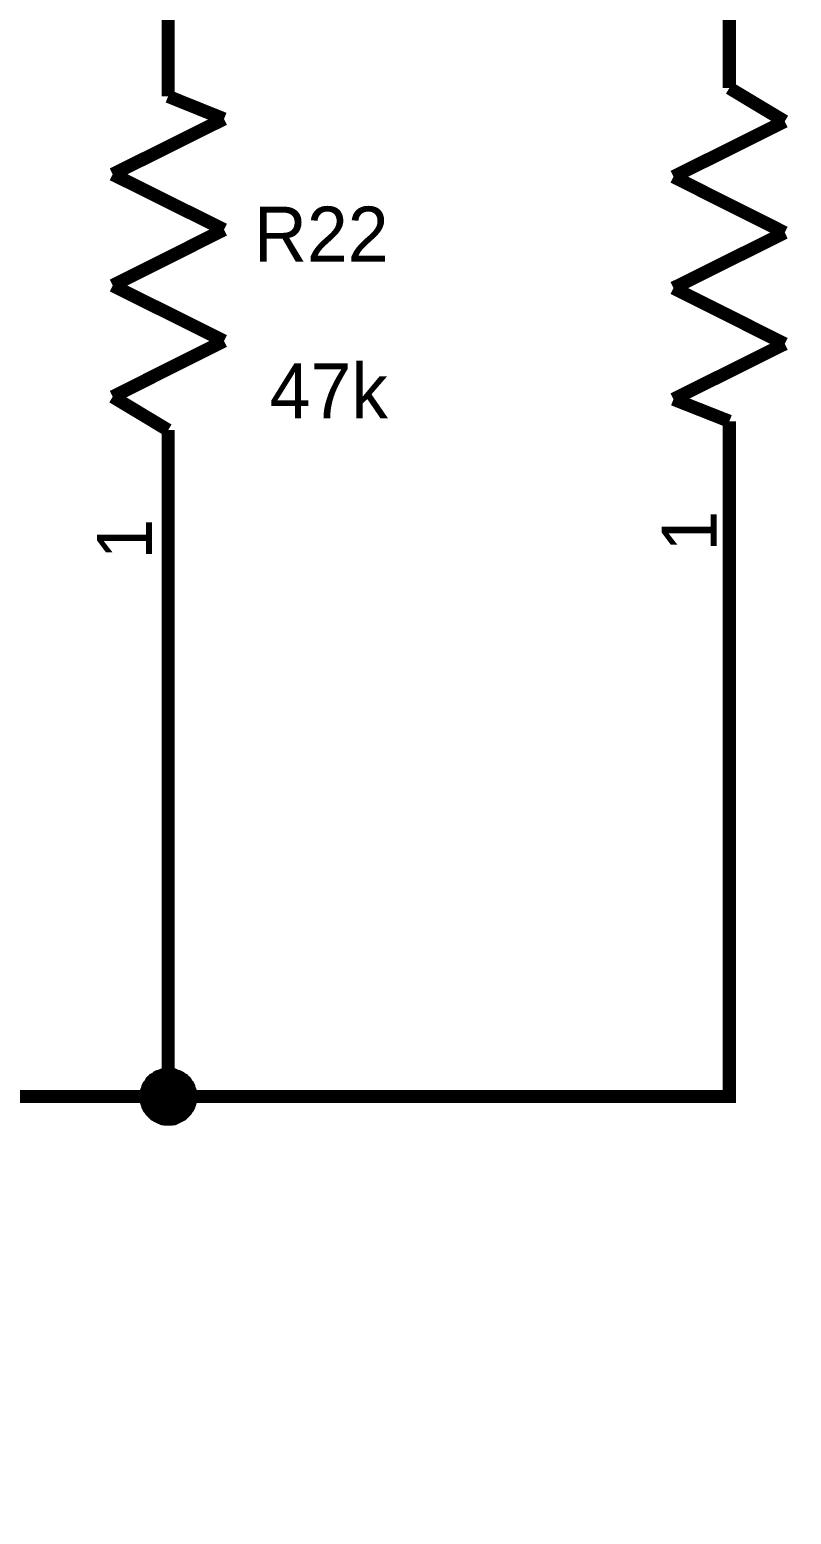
# Model space of a CAD drawing. Header units: millimetres. Extents: x 0 to 800, y 0 to 567.
# Drawn here: x 117.62 to 135.03, y 405.55 to 439.48 of the extents above; entities that cross this region are included whole.
import ezdxf

# ---------------------------------------------------------------- set-up
doc = ezdxf.new("R2010")
doc.units = ezdxf.units.MM
doc.layers.add('Sheet', color=255, linetype='Continuous')

msp = doc.modelspace()

# ---------------------------------------------------------------- linework, layer by layer
at = {"layer": 'Sheet'}
for points, const_width in [([(120.788, 437.952), (120.788, 443.025)], 0.3), ([(133.611, 438.142), (133.611, 443.227)], 0.3), ([(133.611, 438.142), (133.611, 438.904)], 0.3), ([(120.788, 437.952), (120.788, 438.713)], 0.3), ([(122.065, 437.437), (120.788, 437.952)], 0.3), ([(133.611, 438.142), (134.877, 437.381)], 0.3), ([(119.522, 436.171), (122.065, 437.437)], 0.3), ([(134.877, 437.381), (132.335, 436.115)], 0.3), ([(122.065, 434.906), (119.522, 436.171)], 0.3), ([(132.335, 436.115), (134.877, 434.838)], 0.3), ([(119.522, 433.629), (122.065, 434.906)], 0.3), ([(134.877, 434.838), (132.335, 433.573)], 0.3), ([(122.065, 432.363), (119.522, 433.629)], 0.3), ([(132.335, 433.573), (134.877, 432.296)], 0.3), ([(119.522, 431.087), (122.065, 432.363)], 0.3), ([(134.877, 432.296), (132.335, 431.031)], 0.3), ([(120.788, 430.325), (119.522, 431.087)], 0.3), ([(132.335, 431.031), (133.611, 430.527)], 0.3), ([(133.611, 430.527), (133.611, 425.442)], 0.3), ([(133.611, 430.527), (133.611, 429.765)], 0.3), ([(120.788, 430.325), (120.788, 425.252)], 0.3), ([(120.788, 430.325), (120.788, 429.564)], 0.3), ([(133.611, 425.442), (133.611, 415.094), (120.788, 415.094)], 0.3), ([(120.788, 415.094), (120.788, 425.252)], 0.3), ([(120.284, 415.094), (120.284, 415.116), (120.284, 415.15), (120.295, 415.172), (120.295, 415.195), (120.295, 415.217), (120.306, 415.24), (120.317, 415.273), (120.329, 415.296), (120.329, 415.318), (120.34, 415.34), (120.351, 415.352), (120.373, 415.374), (120.385, 415.396), (120.396, 415.419), (120.418, 415.43), (120.429, 415.452), (120.452, 415.464), (120.463, 415.486), (120.485, 415.497), (120.508, 415.508), (120.53, 415.531), (120.541, 415.542), (120.564, 415.553), (120.586, 415.553), (120.609, 415.564), (120.642, 415.576), (120.665, 415.587), (120.687, 415.587), (120.709, 415.587), (120.732, 415.598), (120.765, 415.598), (120.788, 415.598)], 0.3), ([(120.284, 415.094), (120.284, 415.116), (120.284, 415.15), (120.295, 415.172), (120.295, 415.195), (120.295, 415.217), (120.306, 415.24), (120.317, 415.273), (120.329, 415.296), (120.329, 415.318), (120.34, 415.34), (120.351, 415.352), (120.373, 415.374), (120.385, 415.396), (120.396, 415.419), (120.418, 415.43), (120.429, 415.452), (120.452, 415.464), (120.463, 415.486), (120.485, 415.497), (120.508, 415.508), (120.53, 415.531), (120.541, 415.542), (120.564, 415.553), (120.586, 415.553), (120.609, 415.564), (120.642, 415.576), (120.665, 415.587), (120.687, 415.587), (120.709, 415.587), (120.732, 415.598), (120.765, 415.598), (120.788, 415.598)], 0.3), ([(120.284, 415.094), (120.284, 415.116), (120.284, 415.15), (120.295, 415.172), (120.295, 415.195), (120.295, 415.217), (120.306, 415.24), (120.317, 415.273), (120.329, 415.296), (120.329, 415.318), (120.34, 415.34), (120.351, 415.352), (120.373, 415.374), (120.385, 415.396), (120.396, 415.419), (120.418, 415.43), (120.429, 415.452), (120.452, 415.464), (120.463, 415.486), (120.485, 415.497), (120.508, 415.508), (120.53, 415.531), (120.541, 415.542), (120.564, 415.553), (120.586, 415.553), (120.609, 415.564), (120.642, 415.576), (120.665, 415.587), (120.687, 415.587), (120.709, 415.587), (120.732, 415.598), (120.765, 415.598), (120.788, 415.598)], 0.3), ([(120.284, 415.094), (120.284, 415.116), (120.284, 415.15), (120.295, 415.172), (120.295, 415.195), (120.295, 415.217), (120.306, 415.24), (120.317, 415.273), (120.329, 415.296), (120.329, 415.318), (120.34, 415.34), (120.351, 415.352), (120.373, 415.374), (120.385, 415.396), (120.396, 415.419), (120.418, 415.43), (120.429, 415.452), (120.452, 415.464), (120.463, 415.486), (120.485, 415.497), (120.508, 415.508), (120.53, 415.531), (120.541, 415.542), (120.564, 415.553), (120.586, 415.553), (120.609, 415.564), (120.642, 415.576), (120.665, 415.587), (120.687, 415.587), (120.709, 415.587), (120.732, 415.598), (120.765, 415.598), (120.788, 415.598)], 0.3), ([(120.284, 415.094), (120.284, 415.116), (120.284, 415.15), (120.295, 415.172), (120.295, 415.195), (120.295, 415.217), (120.306, 415.24), (120.317, 415.273), (120.329, 415.296), (120.329, 415.318), (120.34, 415.34), (120.351, 415.352), (120.373, 415.374), (120.385, 415.396), (120.396, 415.419), (120.418, 415.43), (120.429, 415.452), (120.452, 415.464), (120.463, 415.486), (120.485, 415.497), (120.508, 415.508), (120.53, 415.531), (120.541, 415.542), (120.564, 415.553), (120.586, 415.553), (120.609, 415.564), (120.642, 415.576), (120.665, 415.587), (120.687, 415.587), (120.709, 415.587), (120.732, 415.598), (120.765, 415.598), (120.788, 415.598)], 0.3), ([(120.284, 415.094), (120.284, 415.116), (120.284, 415.15), (120.295, 415.172), (120.295, 415.195), (120.295, 415.217), (120.306, 415.24), (120.317, 415.273), (120.329, 415.296), (120.329, 415.318), (120.34, 415.34), (120.351, 415.352), (120.373, 415.374), (120.385, 415.396), (120.396, 415.419), (120.418, 415.43), (120.429, 415.452), (120.452, 415.464), (120.463, 415.486), (120.485, 415.497), (120.508, 415.508), (120.53, 415.531), (120.541, 415.542), (120.564, 415.553), (120.586, 415.553), (120.609, 415.564), (120.642, 415.576), (120.665, 415.587), (120.687, 415.587), (120.709, 415.587), (120.732, 415.598), (120.765, 415.598), (120.788, 415.598)], 0.3), ([(120.284, 415.094), (120.284, 415.116), (120.284, 415.15), (120.295, 415.172), (120.295, 415.195), (120.295, 415.217), (120.306, 415.24), (120.317, 415.273), (120.329, 415.296), (120.329, 415.318), (120.34, 415.34), (120.351, 415.352), (120.373, 415.374), (120.385, 415.396), (120.396, 415.419), (120.418, 415.43), (120.429, 415.452), (120.452, 415.464), (120.463, 415.486), (120.485, 415.497), (120.508, 415.508), (120.53, 415.531), (120.541, 415.542), (120.564, 415.553), (120.586, 415.553), (120.609, 415.564), (120.642, 415.576), (120.665, 415.587), (120.687, 415.587), (120.709, 415.587), (120.732, 415.598), (120.765, 415.598), (120.788, 415.598)], 0.0991), ([(120.284, 415.094), (120.284, 415.116), (120.284, 415.15), (120.295, 415.172), (120.295, 415.195), (120.295, 415.217), (120.306, 415.24), (120.317, 415.273), (120.329, 415.296), (120.329, 415.318), (120.34, 415.34), (120.351, 415.352), (120.373, 415.374), (120.385, 415.396), (120.396, 415.419), (120.418, 415.43), (120.429, 415.452), (120.452, 415.464), (120.463, 415.486), (120.485, 415.497), (120.508, 415.508), (120.53, 415.531), (120.541, 415.542), (120.564, 415.553), (120.586, 415.553), (120.609, 415.564), (120.642, 415.576), (120.665, 415.587), (120.687, 415.587), (120.709, 415.587), (120.732, 415.598), (120.765, 415.598), (120.788, 415.598)], 0.0991), ([(120.284, 415.094), (120.284, 415.116), (120.284, 415.15), (120.295, 415.172), (120.295, 415.195), (120.295, 415.217), (120.306, 415.24), (120.317, 415.273), (120.329, 415.296), (120.329, 415.318), (120.34, 415.34), (120.351, 415.352), (120.373, 415.374), (120.385, 415.396), (120.396, 415.419), (120.418, 415.43), (120.429, 415.452), (120.452, 415.464), (120.463, 415.486), (120.485, 415.497), (120.508, 415.508), (120.53, 415.531), (120.541, 415.542), (120.564, 415.553), (120.586, 415.553), (120.609, 415.564), (120.642, 415.576), (120.665, 415.587), (120.687, 415.587), (120.709, 415.587), (120.732, 415.598), (120.765, 415.598), (120.788, 415.598)], 0.0991), ([(120.284, 415.094), (120.284, 415.116), (120.284, 415.15), (120.295, 415.172), (120.295, 415.195), (120.295, 415.217), (120.306, 415.24), (120.317, 415.273), (120.329, 415.296), (120.329, 415.318), (120.34, 415.34), (120.351, 415.352), (120.373, 415.374), (120.385, 415.396), (120.396, 415.419), (120.418, 415.43), (120.429, 415.452), (120.452, 415.464), (120.463, 415.486), (120.485, 415.497), (120.508, 415.508), (120.53, 415.531), (120.541, 415.542), (120.564, 415.553), (120.586, 415.553), (120.609, 415.564), (120.642, 415.576), (120.665, 415.587), (120.687, 415.587), (120.709, 415.587), (120.732, 415.598), (120.765, 415.598), (120.788, 415.598)], 0.0991), ([(120.284, 415.094), (120.284, 415.116), (120.284, 415.15), (120.295, 415.172), (120.295, 415.195), (120.295, 415.217), (120.306, 415.24), (120.317, 415.273), (120.329, 415.296), (120.329, 415.318), (120.34, 415.34), (120.351, 415.352), (120.373, 415.374), (120.385, 415.396), (120.396, 415.419), (120.418, 415.43), (120.429, 415.452), (120.452, 415.464), (120.463, 415.486), (120.485, 415.497), (120.508, 415.508), (120.53, 415.531), (120.541, 415.542), (120.564, 415.553), (120.586, 415.553), (120.609, 415.564), (120.642, 415.576), (120.665, 415.587), (120.687, 415.587), (120.709, 415.587), (120.732, 415.598), (120.765, 415.598), (120.788, 415.598)], 0.0991), ([(120.284, 415.094), (120.284, 415.116), (120.284, 415.15), (120.295, 415.172), (120.295, 415.195), (120.295, 415.217), (120.306, 415.24), (120.317, 415.273), (120.329, 415.296), (120.329, 415.318), (120.34, 415.34), (120.351, 415.352), (120.373, 415.374), (120.385, 415.396), (120.396, 415.419), (120.418, 415.43), (120.429, 415.452), (120.452, 415.464), (120.463, 415.486), (120.485, 415.497), (120.508, 415.508), (120.53, 415.531), (120.541, 415.542), (120.564, 415.553), (120.586, 415.553), (120.609, 415.564), (120.642, 415.576), (120.665, 415.587), (120.687, 415.587), (120.709, 415.587), (120.732, 415.598), (120.765, 415.598), (120.788, 415.598)], 0.0991), ([(120.788, 415.598), (120.788, 415.598)], 0.3), ([(120.788, 415.598), (120.81, 415.598), (120.844, 415.598), (120.866, 415.587), (120.889, 415.587), (120.922, 415.587), (120.945, 415.576), (120.967, 415.564), (120.989, 415.553), (121.012, 415.553), (121.034, 415.542), (121.057, 415.531), (121.079, 415.508), (121.101, 415.497), (121.124, 415.486), (121.135, 415.464), (121.157, 415.452), (121.169, 415.43), (121.191, 415.419), (121.202, 415.396), (121.213, 415.374), (121.225, 415.352), (121.247, 415.34), (121.258, 415.318), (121.258, 415.296), (121.269, 415.273), (121.281, 415.24), (121.292, 415.217), (121.292, 415.195), (121.292, 415.172), (121.303, 415.15), (121.303, 415.116), (121.303, 415.094)], 0.3), ([(120.788, 415.598), (120.788, 415.598)], 0.3), ([(120.788, 415.598), (120.81, 415.598), (120.844, 415.598), (120.866, 415.587), (120.889, 415.587), (120.922, 415.587), (120.945, 415.576), (120.967, 415.564), (120.989, 415.553), (121.012, 415.553), (121.034, 415.542), (121.057, 415.531), (121.079, 415.508), (121.101, 415.497), (121.124, 415.486), (121.135, 415.464), (121.157, 415.452), (121.169, 415.43), (121.191, 415.419), (121.202, 415.396), (121.213, 415.374), (121.225, 415.352), (121.247, 415.34), (121.258, 415.318), (121.258, 415.296), (121.269, 415.273), (121.281, 415.24), (121.292, 415.217), (121.292, 415.195), (121.292, 415.172), (121.303, 415.15), (121.303, 415.116), (121.303, 415.094)], 0.3), ([(120.788, 415.598), (120.788, 415.598)], 0.3), ([(120.788, 415.598), (120.81, 415.598), (120.844, 415.598), (120.866, 415.587), (120.889, 415.587), (120.922, 415.587), (120.945, 415.576), (120.967, 415.564), (120.989, 415.553), (121.012, 415.553), (121.034, 415.542), (121.057, 415.531), (121.079, 415.508), (121.101, 415.497), (121.124, 415.486), (121.135, 415.464), (121.157, 415.452), (121.169, 415.43), (121.191, 415.419), (121.202, 415.396), (121.213, 415.374), (121.225, 415.352), (121.247, 415.34), (121.258, 415.318), (121.258, 415.296), (121.269, 415.273), (121.281, 415.24), (121.292, 415.217), (121.292, 415.195), (121.292, 415.172), (121.303, 415.15), (121.303, 415.116), (121.303, 415.094)], 0.3), ([(120.788, 415.598), (120.788, 415.598)], 0.3), ([(120.788, 415.598), (120.81, 415.598), (120.844, 415.598), (120.866, 415.587), (120.889, 415.587), (120.922, 415.587), (120.945, 415.576), (120.967, 415.564), (120.989, 415.553), (121.012, 415.553), (121.034, 415.542), (121.057, 415.531), (121.079, 415.508), (121.101, 415.497), (121.124, 415.486), (121.135, 415.464), (121.157, 415.452), (121.169, 415.43), (121.191, 415.419), (121.202, 415.396), (121.213, 415.374), (121.225, 415.352), (121.247, 415.34), (121.258, 415.318), (121.258, 415.296), (121.269, 415.273), (121.281, 415.24), (121.292, 415.217), (121.292, 415.195), (121.292, 415.172), (121.303, 415.15), (121.303, 415.116), (121.303, 415.094)], 0.3), ([(120.788, 415.598), (120.788, 415.598)], 0.3), ([(120.788, 415.598), (120.81, 415.598), (120.844, 415.598), (120.866, 415.587), (120.889, 415.587), (120.922, 415.587), (120.945, 415.576), (120.967, 415.564), (120.989, 415.553), (121.012, 415.553), (121.034, 415.542), (121.057, 415.531), (121.079, 415.508), (121.101, 415.497), (121.124, 415.486), (121.135, 415.464), (121.157, 415.452), (121.169, 415.43), (121.191, 415.419), (121.202, 415.396), (121.213, 415.374), (121.225, 415.352), (121.247, 415.34), (121.258, 415.318), (121.258, 415.296), (121.269, 415.273), (121.281, 415.24), (121.292, 415.217), (121.292, 415.195), (121.292, 415.172), (121.303, 415.15), (121.303, 415.116), (121.303, 415.094)], 0.3), ([(120.788, 415.598), (120.788, 415.598)], 0.3), ([(120.788, 415.598), (120.81, 415.598), (120.844, 415.598), (120.866, 415.587), (120.889, 415.587), (120.922, 415.587), (120.945, 415.576), (120.967, 415.564), (120.989, 415.553), (121.012, 415.553), (121.034, 415.542), (121.057, 415.531), (121.079, 415.508), (121.101, 415.497), (121.124, 415.486), (121.135, 415.464), (121.157, 415.452), (121.169, 415.43), (121.191, 415.419), (121.202, 415.396), (121.213, 415.374), (121.225, 415.352), (121.247, 415.34), (121.258, 415.318), (121.258, 415.296), (121.269, 415.273), (121.281, 415.24), (121.292, 415.217), (121.292, 415.195), (121.292, 415.172), (121.303, 415.15), (121.303, 415.116), (121.303, 415.094)], 0.3), ([(120.788, 415.598), (120.788, 415.598)], 0.0991), ([(120.788, 415.598), (120.81, 415.598), (120.844, 415.598), (120.866, 415.587), (120.889, 415.587), (120.922, 415.587), (120.945, 415.576), (120.967, 415.564), (120.989, 415.553), (121.012, 415.553), (121.034, 415.542), (121.057, 415.531), (121.079, 415.508), (121.101, 415.497), (121.124, 415.486), (121.135, 415.464), (121.157, 415.452), (121.169, 415.43), (121.191, 415.419), (121.202, 415.396), (121.213, 415.374), (121.225, 415.352), (121.247, 415.34), (121.258, 415.318), (121.258, 415.296), (121.269, 415.273), (121.281, 415.24), (121.292, 415.217), (121.292, 415.195), (121.292, 415.172), (121.303, 415.15), (121.303, 415.116), (121.303, 415.094)], 0.0991), ([(120.788, 415.598), (120.788, 415.598)], 0.0991), ([(120.788, 415.598), (120.81, 415.598), (120.844, 415.598), (120.866, 415.587), (120.889, 415.587), (120.922, 415.587), (120.945, 415.576), (120.967, 415.564), (120.989, 415.553), (121.012, 415.553), (121.034, 415.542), (121.057, 415.531), (121.079, 415.508), (121.101, 415.497), (121.124, 415.486), (121.135, 415.464), (121.157, 415.452), (121.169, 415.43), (121.191, 415.419), (121.202, 415.396), (121.213, 415.374), (121.225, 415.352), (121.247, 415.34), (121.258, 415.318), (121.258, 415.296), (121.269, 415.273), (121.281, 415.24), (121.292, 415.217), (121.292, 415.195), (121.292, 415.172), (121.303, 415.15), (121.303, 415.116), (121.303, 415.094)], 0.0991), ([(120.788, 415.598), (120.788, 415.598)], 0.0991), ([(120.788, 415.598), (120.81, 415.598), (120.844, 415.598), (120.866, 415.587), (120.889, 415.587), (120.922, 415.587), (120.945, 415.576), (120.967, 415.564), (120.989, 415.553), (121.012, 415.553), (121.034, 415.542), (121.057, 415.531), (121.079, 415.508), (121.101, 415.497), (121.124, 415.486), (121.135, 415.464), (121.157, 415.452), (121.169, 415.43), (121.191, 415.419), (121.202, 415.396), (121.213, 415.374), (121.225, 415.352), (121.247, 415.34), (121.258, 415.318), (121.258, 415.296), (121.269, 415.273), (121.281, 415.24), (121.292, 415.217), (121.292, 415.195), (121.292, 415.172), (121.303, 415.15), (121.303, 415.116), (121.303, 415.094)], 0.0991), ([(120.788, 415.598), (120.788, 415.598)], 0.0991), ([(120.788, 415.598), (120.81, 415.598), (120.844, 415.598), (120.866, 415.587), (120.889, 415.587), (120.922, 415.587), (120.945, 415.576), (120.967, 415.564), (120.989, 415.553), (121.012, 415.553), (121.034, 415.542), (121.057, 415.531), (121.079, 415.508), (121.101, 415.497), (121.124, 415.486), (121.135, 415.464), (121.157, 415.452), (121.169, 415.43), (121.191, 415.419), (121.202, 415.396), (121.213, 415.374), (121.225, 415.352), (121.247, 415.34), (121.258, 415.318), (121.258, 415.296), (121.269, 415.273), (121.281, 415.24), (121.292, 415.217), (121.292, 415.195), (121.292, 415.172), (121.303, 415.15), (121.303, 415.116), (121.303, 415.094)], 0.0991), ([(120.788, 415.598), (120.788, 415.598)], 0.0991), ([(120.788, 415.598), (120.81, 415.598), (120.844, 415.598), (120.866, 415.587), (120.889, 415.587), (120.922, 415.587), (120.945, 415.576), (120.967, 415.564), (120.989, 415.553), (121.012, 415.553), (121.034, 415.542), (121.057, 415.531), (121.079, 415.508), (121.101, 415.497), (121.124, 415.486), (121.135, 415.464), (121.157, 415.452), (121.169, 415.43), (121.191, 415.419), (121.202, 415.396), (121.213, 415.374), (121.225, 415.352), (121.247, 415.34), (121.258, 415.318), (121.258, 415.296), (121.269, 415.273), (121.281, 415.24), (121.292, 415.217), (121.292, 415.195), (121.292, 415.172), (121.303, 415.15), (121.303, 415.116), (121.303, 415.094)], 0.0991), ([(120.788, 415.598), (120.788, 415.598)], 0.0991), ([(120.788, 415.598), (120.81, 415.598), (120.844, 415.598), (120.866, 415.587), (120.889, 415.587), (120.922, 415.587), (120.945, 415.576), (120.967, 415.564), (120.989, 415.553), (121.012, 415.553), (121.034, 415.542), (121.057, 415.531), (121.079, 415.508), (121.101, 415.497), (121.124, 415.486), (121.135, 415.464), (121.157, 415.452), (121.169, 415.43), (121.191, 415.419), (121.202, 415.396), (121.213, 415.374), (121.225, 415.352), (121.247, 415.34), (121.258, 415.318), (121.258, 415.296), (121.269, 415.273), (121.281, 415.24), (121.292, 415.217), (121.292, 415.195), (121.292, 415.172), (121.303, 415.15), (121.303, 415.116), (121.303, 415.094)], 0.0991), ([(114.482, 405.698), (114.482, 415.027), (114.482, 415.094), (120.788, 415.094)], 0.3), ([(120.788, 414.579), (120.765, 414.579), (120.732, 414.579), (120.709, 414.59), (120.687, 414.59), (120.665, 414.59), (120.642, 414.601), (120.609, 414.612), (120.586, 414.624), (120.564, 414.635), (120.541, 414.646), (120.53, 414.657), (120.508, 414.668), (120.485, 414.68), (120.463, 414.702), (120.452, 414.713), (120.429, 414.736), (120.418, 414.747), (120.396, 414.769), (120.385, 414.792), (120.373, 414.803), (120.351, 414.825), (120.34, 414.848), (120.329, 414.87), (120.329, 414.892), (120.317, 414.915), (120.306, 414.937), (120.295, 414.971), (120.295, 414.993), (120.295, 415.016), (120.284, 415.038), (120.284, 415.072), (120.284, 415.094)], 0.3), ([(120.284, 415.094), (120.284, 415.094)], 0.3), ([(120.788, 414.579), (120.765, 414.579), (120.732, 414.579), (120.709, 414.59), (120.687, 414.59), (120.665, 414.59), (120.642, 414.601), (120.609, 414.612), (120.586, 414.624), (120.564, 414.635), (120.541, 414.646), (120.53, 414.657), (120.508, 414.668), (120.485, 414.68), (120.463, 414.702), (120.452, 414.713), (120.429, 414.736), (120.418, 414.747), (120.396, 414.769), (120.385, 414.792), (120.373, 414.803), (120.351, 414.825), (120.34, 414.848), (120.329, 414.87), (120.329, 414.892), (120.317, 414.915), (120.306, 414.937), (120.295, 414.971), (120.295, 414.993), (120.295, 415.016), (120.284, 415.038), (120.284, 415.072), (120.284, 415.094)], 0.3), ([(120.284, 415.094), (120.284, 415.094)], 0.3), ([(120.788, 414.579), (120.765, 414.579), (120.732, 414.579), (120.709, 414.59), (120.687, 414.59), (120.665, 414.59), (120.642, 414.601), (120.609, 414.612), (120.586, 414.624), (120.564, 414.635), (120.541, 414.646), (120.53, 414.657), (120.508, 414.668), (120.485, 414.68), (120.463, 414.702), (120.452, 414.713), (120.429, 414.736), (120.418, 414.747), (120.396, 414.769), (120.385, 414.792), (120.373, 414.803), (120.351, 414.825), (120.34, 414.848), (120.329, 414.87), (120.329, 414.892), (120.317, 414.915), (120.306, 414.937), (120.295, 414.971), (120.295, 414.993), (120.295, 415.016), (120.284, 415.038), (120.284, 415.072), (120.284, 415.094)], 0.3), ([(120.284, 415.094), (120.284, 415.094)], 0.3), ([(120.788, 414.579), (120.765, 414.579), (120.732, 414.579), (120.709, 414.59), (120.687, 414.59), (120.665, 414.59), (120.642, 414.601), (120.609, 414.612), (120.586, 414.624), (120.564, 414.635), (120.541, 414.646), (120.53, 414.657), (120.508, 414.668), (120.485, 414.68), (120.463, 414.702), (120.452, 414.713), (120.429, 414.736), (120.418, 414.747), (120.396, 414.769), (120.385, 414.792), (120.373, 414.803), (120.351, 414.825), (120.34, 414.848), (120.329, 414.87), (120.329, 414.892), (120.317, 414.915), (120.306, 414.937), (120.295, 414.971), (120.295, 414.993), (120.295, 415.016), (120.284, 415.038), (120.284, 415.072), (120.284, 415.094)], 0.3), ([(120.284, 415.094), (120.284, 415.094)], 0.3), ([(120.788, 414.579), (120.765, 414.579), (120.732, 414.579), (120.709, 414.59), (120.687, 414.59), (120.665, 414.59), (120.642, 414.601), (120.609, 414.612), (120.586, 414.624), (120.564, 414.635), (120.541, 414.646), (120.53, 414.657), (120.508, 414.668), (120.485, 414.68), (120.463, 414.702), (120.452, 414.713), (120.429, 414.736), (120.418, 414.747), (120.396, 414.769), (120.385, 414.792), (120.373, 414.803), (120.351, 414.825), (120.34, 414.848), (120.329, 414.87), (120.329, 414.892), (120.317, 414.915), (120.306, 414.937), (120.295, 414.971), (120.295, 414.993), (120.295, 415.016), (120.284, 415.038), (120.284, 415.072), (120.284, 415.094)], 0.3), ([(120.284, 415.094), (120.284, 415.094)], 0.3), ([(120.788, 414.579), (120.765, 414.579), (120.732, 414.579), (120.709, 414.59), (120.687, 414.59), (120.665, 414.59), (120.642, 414.601), (120.609, 414.612), (120.586, 414.624), (120.564, 414.635), (120.541, 414.646), (120.53, 414.657), (120.508, 414.668), (120.485, 414.68), (120.463, 414.702), (120.452, 414.713), (120.429, 414.736), (120.418, 414.747), (120.396, 414.769), (120.385, 414.792), (120.373, 414.803), (120.351, 414.825), (120.34, 414.848), (120.329, 414.87), (120.329, 414.892), (120.317, 414.915), (120.306, 414.937), (120.295, 414.971), (120.295, 414.993), (120.295, 415.016), (120.284, 415.038), (120.284, 415.072), (120.284, 415.094)], 0.3), ([(120.284, 415.094), (120.284, 415.094)], 0.3), ([(120.788, 414.579), (120.765, 414.579), (120.732, 414.579), (120.709, 414.59), (120.687, 414.59), (120.665, 414.59), (120.642, 414.601), (120.609, 414.612), (120.586, 414.624), (120.564, 414.635), (120.541, 414.646), (120.53, 414.657), (120.508, 414.668), (120.485, 414.68), (120.463, 414.702), (120.452, 414.713), (120.429, 414.736), (120.418, 414.747), (120.396, 414.769), (120.385, 414.792), (120.373, 414.803), (120.351, 414.825), (120.34, 414.848), (120.329, 414.87), (120.329, 414.892), (120.317, 414.915), (120.306, 414.937), (120.295, 414.971), (120.295, 414.993), (120.295, 415.016), (120.284, 415.038), (120.284, 415.072), (120.284, 415.094)], 0.0991), ([(120.284, 415.094), (120.284, 415.094)], 0.0991), ([(120.788, 414.579), (120.765, 414.579), (120.732, 414.579), (120.709, 414.59), (120.687, 414.59), (120.665, 414.59), (120.642, 414.601), (120.609, 414.612), (120.586, 414.624), (120.564, 414.635), (120.541, 414.646), (120.53, 414.657), (120.508, 414.668), (120.485, 414.68), (120.463, 414.702), (120.452, 414.713), (120.429, 414.736), (120.418, 414.747), (120.396, 414.769), (120.385, 414.792), (120.373, 414.803), (120.351, 414.825), (120.34, 414.848), (120.329, 414.87), (120.329, 414.892), (120.317, 414.915), (120.306, 414.937), (120.295, 414.971), (120.295, 414.993), (120.295, 415.016), (120.284, 415.038), (120.284, 415.072), (120.284, 415.094)], 0.0991), ([(120.284, 415.094), (120.284, 415.094)], 0.0991), ([(120.788, 414.579), (120.765, 414.579), (120.732, 414.579), (120.709, 414.59), (120.687, 414.59), (120.665, 414.59), (120.642, 414.601), (120.609, 414.612), (120.586, 414.624), (120.564, 414.635), (120.541, 414.646), (120.53, 414.657), (120.508, 414.668), (120.485, 414.68), (120.463, 414.702), (120.452, 414.713), (120.429, 414.736), (120.418, 414.747), (120.396, 414.769), (120.385, 414.792), (120.373, 414.803), (120.351, 414.825), (120.34, 414.848), (120.329, 414.87), (120.329, 414.892), (120.317, 414.915), (120.306, 414.937), (120.295, 414.971), (120.295, 414.993), (120.295, 415.016), (120.284, 415.038), (120.284, 415.072), (120.284, 415.094)], 0.0991), ([(120.284, 415.094), (120.284, 415.094)], 0.0991), ([(120.788, 414.579), (120.765, 414.579), (120.732, 414.579), (120.709, 414.59), (120.687, 414.59), (120.665, 414.59), (120.642, 414.601), (120.609, 414.612), (120.586, 414.624), (120.564, 414.635), (120.541, 414.646), (120.53, 414.657), (120.508, 414.668), (120.485, 414.68), (120.463, 414.702), (120.452, 414.713), (120.429, 414.736), (120.418, 414.747), (120.396, 414.769), (120.385, 414.792), (120.373, 414.803), (120.351, 414.825), (120.34, 414.848), (120.329, 414.87), (120.329, 414.892), (120.317, 414.915), (120.306, 414.937), (120.295, 414.971), (120.295, 414.993), (120.295, 415.016), (120.284, 415.038), (120.284, 415.072), (120.284, 415.094)], 0.0991), ([(120.284, 415.094), (120.284, 415.094)], 0.0991), ([(120.788, 414.579), (120.765, 414.579), (120.732, 414.579), (120.709, 414.59), (120.687, 414.59), (120.665, 414.59), (120.642, 414.601), (120.609, 414.612), (120.586, 414.624), (120.564, 414.635), (120.541, 414.646), (120.53, 414.657), (120.508, 414.668), (120.485, 414.68), (120.463, 414.702), (120.452, 414.713), (120.429, 414.736), (120.418, 414.747), (120.396, 414.769), (120.385, 414.792), (120.373, 414.803), (120.351, 414.825), (120.34, 414.848), (120.329, 414.87), (120.329, 414.892), (120.317, 414.915), (120.306, 414.937), (120.295, 414.971), (120.295, 414.993), (120.295, 415.016), (120.284, 415.038), (120.284, 415.072), (120.284, 415.094)], 0.0991), ([(120.284, 415.094), (120.284, 415.094)], 0.0991), ([(120.788, 414.579), (120.765, 414.579), (120.732, 414.579), (120.709, 414.59), (120.687, 414.59), (120.665, 414.59), (120.642, 414.601), (120.609, 414.612), (120.586, 414.624), (120.564, 414.635), (120.541, 414.646), (120.53, 414.657), (120.508, 414.668), (120.485, 414.68), (120.463, 414.702), (120.452, 414.713), (120.429, 414.736), (120.418, 414.747), (120.396, 414.769), (120.385, 414.792), (120.373, 414.803), (120.351, 414.825), (120.34, 414.848), (120.329, 414.87), (120.329, 414.892), (120.317, 414.915), (120.306, 414.937), (120.295, 414.971), (120.295, 414.993), (120.295, 415.016), (120.284, 415.038), (120.284, 415.072), (120.284, 415.094)], 0.0991), ([(120.284, 415.094), (120.284, 415.094)], 0.0991), ([(121.303, 415.094), (121.303, 415.072), (121.303, 415.038), (121.292, 415.016), (121.292, 414.993), (121.292, 414.971), (121.281, 414.937), (121.269, 414.915), (121.258, 414.892), (121.258, 414.87), (121.247, 414.848), (121.225, 414.825), (121.213, 414.803), (121.202, 414.792), (121.191, 414.769), (121.169, 414.747), (121.157, 414.736), (121.135, 414.713), (121.124, 414.702), (121.101, 414.68), (121.079, 414.668), (121.057, 414.657), (121.034, 414.646), (121.012, 414.635), (120.989, 414.624), (120.967, 414.612), (120.945, 414.601), (120.922, 414.59), (120.889, 414.59), (120.866, 414.59), (120.844, 414.579), (120.81, 414.579), (120.788, 414.579)], 0.3), ([(121.303, 415.094), (121.303, 415.072), (121.303, 415.038), (121.292, 415.016), (121.292, 414.993), (121.292, 414.971), (121.281, 414.937), (121.269, 414.915), (121.258, 414.892), (121.258, 414.87), (121.247, 414.848), (121.225, 414.825), (121.213, 414.803), (121.202, 414.792), (121.191, 414.769), (121.169, 414.747), (121.157, 414.736), (121.135, 414.713), (121.124, 414.702), (121.101, 414.68), (121.079, 414.668), (121.057, 414.657), (121.034, 414.646), (121.012, 414.635), (120.989, 414.624), (120.967, 414.612), (120.945, 414.601), (120.922, 414.59), (120.889, 414.59), (120.866, 414.59), (120.844, 414.579), (120.81, 414.579), (120.788, 414.579)], 0.3), ([(121.303, 415.094), (121.303, 415.072), (121.303, 415.038), (121.292, 415.016), (121.292, 414.993), (121.292, 414.971), (121.281, 414.937), (121.269, 414.915), (121.258, 414.892), (121.258, 414.87), (121.247, 414.848), (121.225, 414.825), (121.213, 414.803), (121.202, 414.792), (121.191, 414.769), (121.169, 414.747), (121.157, 414.736), (121.135, 414.713), (121.124, 414.702), (121.101, 414.68), (121.079, 414.668), (121.057, 414.657), (121.034, 414.646), (121.012, 414.635), (120.989, 414.624), (120.967, 414.612), (120.945, 414.601), (120.922, 414.59), (120.889, 414.59), (120.866, 414.59), (120.844, 414.579), (120.81, 414.579), (120.788, 414.579)], 0.3), ([(121.303, 415.094), (121.303, 415.072), (121.303, 415.038), (121.292, 415.016), (121.292, 414.993), (121.292, 414.971), (121.281, 414.937), (121.269, 414.915), (121.258, 414.892), (121.258, 414.87), (121.247, 414.848), (121.225, 414.825), (121.213, 414.803), (121.202, 414.792), (121.191, 414.769), (121.169, 414.747), (121.157, 414.736), (121.135, 414.713), (121.124, 414.702), (121.101, 414.68), (121.079, 414.668), (121.057, 414.657), (121.034, 414.646), (121.012, 414.635), (120.989, 414.624), (120.967, 414.612), (120.945, 414.601), (120.922, 414.59), (120.889, 414.59), (120.866, 414.59), (120.844, 414.579), (120.81, 414.579), (120.788, 414.579)], 0.3), ([(121.303, 415.094), (121.303, 415.072), (121.303, 415.038), (121.292, 415.016), (121.292, 414.993), (121.292, 414.971), (121.281, 414.937), (121.269, 414.915), (121.258, 414.892), (121.258, 414.87), (121.247, 414.848), (121.225, 414.825), (121.213, 414.803), (121.202, 414.792), (121.191, 414.769), (121.169, 414.747), (121.157, 414.736), (121.135, 414.713), (121.124, 414.702), (121.101, 414.68), (121.079, 414.668), (121.057, 414.657), (121.034, 414.646), (121.012, 414.635), (120.989, 414.624), (120.967, 414.612), (120.945, 414.601), (120.922, 414.59), (120.889, 414.59), (120.866, 414.59), (120.844, 414.579), (120.81, 414.579), (120.788, 414.579)], 0.3), ([(121.303, 415.094), (121.303, 415.072), (121.303, 415.038), (121.292, 415.016), (121.292, 414.993), (121.292, 414.971), (121.281, 414.937), (121.269, 414.915), (121.258, 414.892), (121.258, 414.87), (121.247, 414.848), (121.225, 414.825), (121.213, 414.803), (121.202, 414.792), (121.191, 414.769), (121.169, 414.747), (121.157, 414.736), (121.135, 414.713), (121.124, 414.702), (121.101, 414.68), (121.079, 414.668), (121.057, 414.657), (121.034, 414.646), (121.012, 414.635), (120.989, 414.624), (120.967, 414.612), (120.945, 414.601), (120.922, 414.59), (120.889, 414.59), (120.866, 414.59), (120.844, 414.579), (120.81, 414.579), (120.788, 414.579)], 0.3), ([(121.303, 415.094), (121.303, 415.072), (121.303, 415.038), (121.292, 415.016), (121.292, 414.993), (121.292, 414.971), (121.281, 414.937), (121.269, 414.915), (121.258, 414.892), (121.258, 414.87), (121.247, 414.848), (121.225, 414.825), (121.213, 414.803), (121.202, 414.792), (121.191, 414.769), (121.169, 414.747), (121.157, 414.736), (121.135, 414.713), (121.124, 414.702), (121.101, 414.68), (121.079, 414.668), (121.057, 414.657), (121.034, 414.646), (121.012, 414.635), (120.989, 414.624), (120.967, 414.612), (120.945, 414.601), (120.922, 414.59), (120.889, 414.59), (120.866, 414.59), (120.844, 414.579), (120.81, 414.579), (120.788, 414.579)], 0.0991), ([(121.303, 415.094), (121.303, 415.072), (121.303, 415.038), (121.292, 415.016), (121.292, 414.993), (121.292, 414.971), (121.281, 414.937), (121.269, 414.915), (121.258, 414.892), (121.258, 414.87), (121.247, 414.848), (121.225, 414.825), (121.213, 414.803), (121.202, 414.792), (121.191, 414.769), (121.169, 414.747), (121.157, 414.736), (121.135, 414.713), (121.124, 414.702), (121.101, 414.68), (121.079, 414.668), (121.057, 414.657), (121.034, 414.646), (121.012, 414.635), (120.989, 414.624), (120.967, 414.612), (120.945, 414.601), (120.922, 414.59), (120.889, 414.59), (120.866, 414.59), (120.844, 414.579), (120.81, 414.579), (120.788, 414.579)], 0.0991), ([(121.303, 415.094), (121.303, 415.072), (121.303, 415.038), (121.292, 415.016), (121.292, 414.993), (121.292, 414.971), (121.281, 414.937), (121.269, 414.915), (121.258, 414.892), (121.258, 414.87), (121.247, 414.848), (121.225, 414.825), (121.213, 414.803), (121.202, 414.792), (121.191, 414.769), (121.169, 414.747), (121.157, 414.736), (121.135, 414.713), (121.124, 414.702), (121.101, 414.68), (121.079, 414.668), (121.057, 414.657), (121.034, 414.646), (121.012, 414.635), (120.989, 414.624), (120.967, 414.612), (120.945, 414.601), (120.922, 414.59), (120.889, 414.59), (120.866, 414.59), (120.844, 414.579), (120.81, 414.579), (120.788, 414.579)], 0.0991), ([(121.303, 415.094), (121.303, 415.072), (121.303, 415.038), (121.292, 415.016), (121.292, 414.993), (121.292, 414.971), (121.281, 414.937), (121.269, 414.915), (121.258, 414.892), (121.258, 414.87), (121.247, 414.848), (121.225, 414.825), (121.213, 414.803), (121.202, 414.792), (121.191, 414.769), (121.169, 414.747), (121.157, 414.736), (121.135, 414.713), (121.124, 414.702), (121.101, 414.68), (121.079, 414.668), (121.057, 414.657), (121.034, 414.646), (121.012, 414.635), (120.989, 414.624), (120.967, 414.612), (120.945, 414.601), (120.922, 414.59), (120.889, 414.59), (120.866, 414.59), (120.844, 414.579), (120.81, 414.579), (120.788, 414.579)], 0.0991), ([(121.303, 415.094), (121.303, 415.072), (121.303, 415.038), (121.292, 415.016), (121.292, 414.993), (121.292, 414.971), (121.281, 414.937), (121.269, 414.915), (121.258, 414.892), (121.258, 414.87), (121.247, 414.848), (121.225, 414.825), (121.213, 414.803), (121.202, 414.792), (121.191, 414.769), (121.169, 414.747), (121.157, 414.736), (121.135, 414.713), (121.124, 414.702), (121.101, 414.68), (121.079, 414.668), (121.057, 414.657), (121.034, 414.646), (121.012, 414.635), (120.989, 414.624), (120.967, 414.612), (120.945, 414.601), (120.922, 414.59), (120.889, 414.59), (120.866, 414.59), (120.844, 414.579), (120.81, 414.579), (120.788, 414.579)], 0.0991), ([(121.303, 415.094), (121.303, 415.072), (121.303, 415.038), (121.292, 415.016), (121.292, 414.993), (121.292, 414.971), (121.281, 414.937), (121.269, 414.915), (121.258, 414.892), (121.258, 414.87), (121.247, 414.848), (121.225, 414.825), (121.213, 414.803), (121.202, 414.792), (121.191, 414.769), (121.169, 414.747), (121.157, 414.736), (121.135, 414.713), (121.124, 414.702), (121.101, 414.68), (121.079, 414.668), (121.057, 414.657), (121.034, 414.646), (121.012, 414.635), (120.989, 414.624), (120.967, 414.612), (120.945, 414.601), (120.922, 414.59), (120.889, 414.59), (120.866, 414.59), (120.844, 414.579), (120.81, 414.579), (120.788, 414.579)], 0.0991), ([(121.303, 415.094), (121.303, 415.094), (121.303, 415.094), (121.303, 415.094), (121.303, 415.094), (121.303, 415.094), (121.303, 415.094), (121.303, 415.094), (121.303, 415.094), (121.303, 415.094), (121.303, 415.094), (121.303, 415.094), (121.303, 415.094), (121.303, 415.094), (121.303, 415.094), (121.303, 415.094), (121.303, 415.094), (121.303, 415.094), (121.303, 415.094), (121.303, 415.094), (121.303, 415.094), (121.303, 415.094), (121.303, 415.094), (121.303, 415.094), (121.303, 415.094), (121.303, 415.094), (121.303, 415.094), (121.303, 415.094), (121.303, 415.094), (121.303, 415.094), (121.303, 415.094), (121.303, 415.094), (121.303, 415.094)], 0.3), ([(121.303, 415.094), (121.303, 415.094)], 0.3), ([(121.303, 415.094), (121.303, 415.094), (121.303, 415.094), (121.303, 415.094), (121.303, 415.094), (121.303, 415.094), (121.303, 415.094), (121.303, 415.094), (121.303, 415.094), (121.303, 415.094), (121.303, 415.094), (121.303, 415.094), (121.303, 415.094), (121.303, 415.094), (121.303, 415.094), (121.303, 415.094), (121.303, 415.094), (121.303, 415.094), (121.303, 415.094), (121.303, 415.094), (121.303, 415.094), (121.303, 415.094), (121.303, 415.094), (121.303, 415.094), (121.303, 415.094), (121.303, 415.094), (121.303, 415.094), (121.303, 415.094), (121.303, 415.094), (121.303, 415.094), (121.303, 415.094), (121.303, 415.094), (121.303, 415.094)], 0.3), ([(121.303, 415.094), (121.303, 415.094)], 0.3), ([(121.303, 415.094), (121.303, 415.094), (121.303, 415.094), (121.303, 415.094), (121.303, 415.094), (121.303, 415.094), (121.303, 415.094), (121.303, 415.094), (121.303, 415.094), (121.303, 415.094), (121.303, 415.094), (121.303, 415.094), (121.303, 415.094), (121.303, 415.094), (121.303, 415.094), (121.303, 415.094), (121.303, 415.094), (121.303, 415.094), (121.303, 415.094), (121.303, 415.094), (121.303, 415.094), (121.303, 415.094), (121.303, 415.094), (121.303, 415.094), (121.303, 415.094), (121.303, 415.094), (121.303, 415.094), (121.303, 415.094), (121.303, 415.094), (121.303, 415.094), (121.303, 415.094), (121.303, 415.094), (121.303, 415.094)], 0.3), ([(121.303, 415.094), (121.303, 415.094)], 0.3), ([(121.303, 415.094), (121.303, 415.094), (121.303, 415.094), (121.303, 415.094), (121.303, 415.094), (121.303, 415.094), (121.303, 415.094), (121.303, 415.094), (121.303, 415.094), (121.303, 415.094), (121.303, 415.094), (121.303, 415.094), (121.303, 415.094), (121.303, 415.094), (121.303, 415.094), (121.303, 415.094), (121.303, 415.094), (121.303, 415.094), (121.303, 415.094), (121.303, 415.094), (121.303, 415.094), (121.303, 415.094), (121.303, 415.094), (121.303, 415.094), (121.303, 415.094), (121.303, 415.094), (121.303, 415.094), (121.303, 415.094), (121.303, 415.094), (121.303, 415.094), (121.303, 415.094), (121.303, 415.094), (121.303, 415.094)], 0.3), ([(121.303, 415.094), (121.303, 415.094)], 0.3), ([(121.303, 415.094), (121.303, 415.094), (121.303, 415.094), (121.303, 415.094), (121.303, 415.094), (121.303, 415.094), (121.303, 415.094), (121.303, 415.094), (121.303, 415.094), (121.303, 415.094), (121.303, 415.094), (121.303, 415.094), (121.303, 415.094), (121.303, 415.094), (121.303, 415.094), (121.303, 415.094), (121.303, 415.094), (121.303, 415.094), (121.303, 415.094), (121.303, 415.094), (121.303, 415.094), (121.303, 415.094), (121.303, 415.094), (121.303, 415.094), (121.303, 415.094), (121.303, 415.094), (121.303, 415.094), (121.303, 415.094), (121.303, 415.094), (121.303, 415.094), (121.303, 415.094), (121.303, 415.094), (121.303, 415.094)], 0.3), ([(121.303, 415.094), (121.303, 415.094)], 0.3), ([(121.303, 415.094), (121.303, 415.094), (121.303, 415.094), (121.303, 415.094), (121.303, 415.094), (121.303, 415.094), (121.303, 415.094), (121.303, 415.094), (121.303, 415.094), (121.303, 415.094), (121.303, 415.094), (121.303, 415.094), (121.303, 415.094), (121.303, 415.094), (121.303, 415.094), (121.303, 415.094), (121.303, 415.094), (121.303, 415.094), (121.303, 415.094), (121.303, 415.094), (121.303, 415.094), (121.303, 415.094), (121.303, 415.094), (121.303, 415.094), (121.303, 415.094), (121.303, 415.094), (121.303, 415.094), (121.303, 415.094), (121.303, 415.094), (121.303, 415.094), (121.303, 415.094), (121.303, 415.094), (121.303, 415.094)], 0.3), ([(121.303, 415.094), (121.303, 415.094)], 0.3), ([(121.303, 415.094), (121.303, 415.094), (121.303, 415.094), (121.303, 415.094), (121.303, 415.094), (121.303, 415.094), (121.303, 415.094), (121.303, 415.094), (121.303, 415.094), (121.303, 415.094), (121.303, 415.094), (121.303, 415.094), (121.303, 415.094), (121.303, 415.094), (121.303, 415.094), (121.303, 415.094), (121.303, 415.094), (121.303, 415.094), (121.303, 415.094), (121.303, 415.094), (121.303, 415.094), (121.303, 415.094), (121.303, 415.094), (121.303, 415.094), (121.303, 415.094), (121.303, 415.094), (121.303, 415.094), (121.303, 415.094), (121.303, 415.094), (121.303, 415.094), (121.303, 415.094), (121.303, 415.094), (121.303, 415.094)], 0.0991), ([(121.303, 415.094), (121.303, 415.094)], 0.0991), ([(121.303, 415.094), (121.303, 415.094), (121.303, 415.094), (121.303, 415.094), (121.303, 415.094), (121.303, 415.094), (121.303, 415.094), (121.303, 415.094), (121.303, 415.094), (121.303, 415.094), (121.303, 415.094), (121.303, 415.094), (121.303, 415.094), (121.303, 415.094), (121.303, 415.094), (121.303, 415.094), (121.303, 415.094), (121.303, 415.094), (121.303, 415.094), (121.303, 415.094), (121.303, 415.094), (121.303, 415.094), (121.303, 415.094), (121.303, 415.094), (121.303, 415.094), (121.303, 415.094), (121.303, 415.094), (121.303, 415.094), (121.303, 415.094), (121.303, 415.094), (121.303, 415.094), (121.303, 415.094), (121.303, 415.094)], 0.0991), ([(121.303, 415.094), (121.303, 415.094)], 0.0991), ([(121.303, 415.094), (121.303, 415.094), (121.303, 415.094), (121.303, 415.094), (121.303, 415.094), (121.303, 415.094), (121.303, 415.094), (121.303, 415.094), (121.303, 415.094), (121.303, 415.094), (121.303, 415.094), (121.303, 415.094), (121.303, 415.094), (121.303, 415.094), (121.303, 415.094), (121.303, 415.094), (121.303, 415.094), (121.303, 415.094), (121.303, 415.094), (121.303, 415.094), (121.303, 415.094), (121.303, 415.094), (121.303, 415.094), (121.303, 415.094), (121.303, 415.094), (121.303, 415.094), (121.303, 415.094), (121.303, 415.094), (121.303, 415.094), (121.303, 415.094), (121.303, 415.094), (121.303, 415.094), (121.303, 415.094)], 0.0991), ([(121.303, 415.094), (121.303, 415.094)], 0.0991), ([(121.303, 415.094), (121.303, 415.094), (121.303, 415.094), (121.303, 415.094), (121.303, 415.094), (121.303, 415.094), (121.303, 415.094), (121.303, 415.094), (121.303, 415.094), (121.303, 415.094), (121.303, 415.094), (121.303, 415.094), (121.303, 415.094), (121.303, 415.094), (121.303, 415.094), (121.303, 415.094), (121.303, 415.094), (121.303, 415.094), (121.303, 415.094), (121.303, 415.094), (121.303, 415.094), (121.303, 415.094), (121.303, 415.094), (121.303, 415.094), (121.303, 415.094), (121.303, 415.094), (121.303, 415.094), (121.303, 415.094), (121.303, 415.094), (121.303, 415.094), (121.303, 415.094), (121.303, 415.094), (121.303, 415.094)], 0.0991), ([(121.303, 415.094), (121.303, 415.094)], 0.0991), ([(121.303, 415.094), (121.303, 415.094), (121.303, 415.094), (121.303, 415.094), (121.303, 415.094), (121.303, 415.094), (121.303, 415.094), (121.303, 415.094), (121.303, 415.094), (121.303, 415.094), (121.303, 415.094), (121.303, 415.094), (121.303, 415.094), (121.303, 415.094), (121.303, 415.094), (121.303, 415.094), (121.303, 415.094), (121.303, 415.094), (121.303, 415.094), (121.303, 415.094), (121.303, 415.094), (121.303, 415.094), (121.303, 415.094), (121.303, 415.094), (121.303, 415.094), (121.303, 415.094), (121.303, 415.094), (121.303, 415.094), (121.303, 415.094), (121.303, 415.094), (121.303, 415.094), (121.303, 415.094), (121.303, 415.094)], 0.0991), ([(121.303, 415.094), (121.303, 415.094)], 0.0991), ([(121.303, 415.094), (121.303, 415.094), (121.303, 415.094), (121.303, 415.094), (121.303, 415.094), (121.303, 415.094), (121.303, 415.094), (121.303, 415.094), (121.303, 415.094), (121.303, 415.094), (121.303, 415.094), (121.303, 415.094), (121.303, 415.094), (121.303, 415.094), (121.303, 415.094), (121.303, 415.094), (121.303, 415.094), (121.303, 415.094), (121.303, 415.094), (121.303, 415.094), (121.303, 415.094), (121.303, 415.094), (121.303, 415.094), (121.303, 415.094), (121.303, 415.094), (121.303, 415.094), (121.303, 415.094), (121.303, 415.094), (121.303, 415.094), (121.303, 415.094), (121.303, 415.094), (121.303, 415.094), (121.303, 415.094)], 0.0991), ([(121.303, 415.094), (121.303, 415.094)], 0.0991)]:
    msp.add_lwpolyline(points, dxfattribs=dict(at, const_width=const_width))
at = {"layer": 'Sheet', "const_width": 0.508}
msp.add_lwpolyline([(120.534, 415.098, 1), (121.042, 415.098, 1)], format="xyb", close=True, dxfattribs=at)

# ---------------------------------------------------------------- texts
at = {"layer": 'Sheet'}
for s, p in [('R22', (122.748, 434.178)), ('47k', (123.106, 430.594))]:
    msp.add_text(s, height=1.2543, dxfattribs=at).set_placement(p)
for p in [(120.418, 427.368), (133.32, 427.548)]:
    msp.add_text('1', height=1.254, rotation=90, dxfattribs=at).set_placement(p)

doc.saveas('drawing.dxf')
